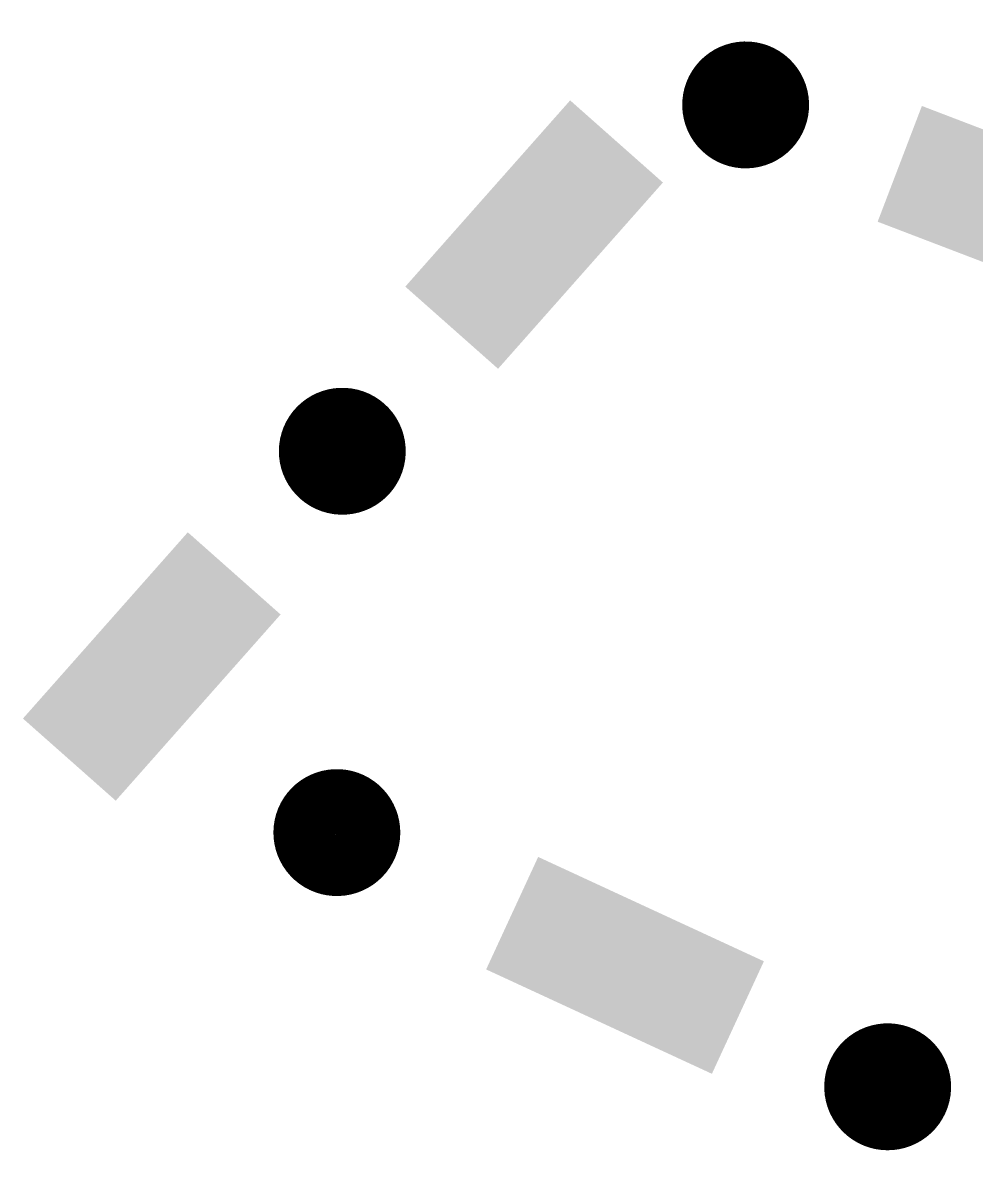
# Model space of a CAD drawing. Extents: x 587451 to 600081, y 7506605 to 7515945.
# Drawn here: x 591435.7 to 591716.6, y 7515293 to 7515631.3 of the extents above; entities that cross this region are included whole.
import ezdxf

# ---------------------------------------------------------------- set-up
doc = ezdxf.new("R2010")
doc.units = 0
doc.header["$LTSCALE"] = 280
doc.header["$MEASUREMENT"] = 0
doc.layers.add('ESTACAO', color=5, linetype='CONTINUOUS')
doc.layers.add('LIMITE-PROJETO', color=1, linetype='CONTINUOUS')

# ---------------------------------------------------------------- blocks, each defined once
blk = doc.blocks.new('1')
at = {"layer": 'LIMITE-PROJETO'}
blk.add_solid([(-36.65, -18.26), (-36.65, 18.26), (36.65, -18.26), (36.65, 18.26)], dxfattribs=at)
blk = doc.blocks.new('1Q')
at = {"layer": 'LIMITE-PROJETO', "const_width": 18.7}
blk.add_lwpolyline([(-94.63, 0, 1), (-75.93, 0, 1)], format="xyb", close=True, dxfattribs=at)
at = {"layer": 'ESTACAO'}
blk.add_blockref('1', (0, 0), dxfattribs=at)

msp = doc.modelspace()

# ---------------------------------------------------------------- linework, layer by layer
at = {"layer": 'LIMITE-PROJETO', "const_width": 18.7}
msp.add_lwpolyline([(591522.02, 7515385.75, 1), (591534.42, 7515399.75, 1)], format="xyb", close=True, dxfattribs=at)
at = {"layer": 'LIMITE-PROJETO'}
msp.add_solid([(591463.05, 7515402.15), (591435.7, 7515426.36), (591511.64, 7515457.02), (591484.29, 7515481.24)], dxfattribs=at)

# ---------------------------------------------------------------- block references
at = {"layer": 'ESTACAO'}
for p, rotation in [((591728.37, 7515576.73), 339.0810065546283), ((591586.36, 7515568.97), 48.47808231541867), ((591613.16, 7515353.63), 155.191180013301)]:
    msp.add_blockref('1Q', p, dxfattribs=dict(at, rotation=rotation))

doc.saveas('drawing.dxf')
